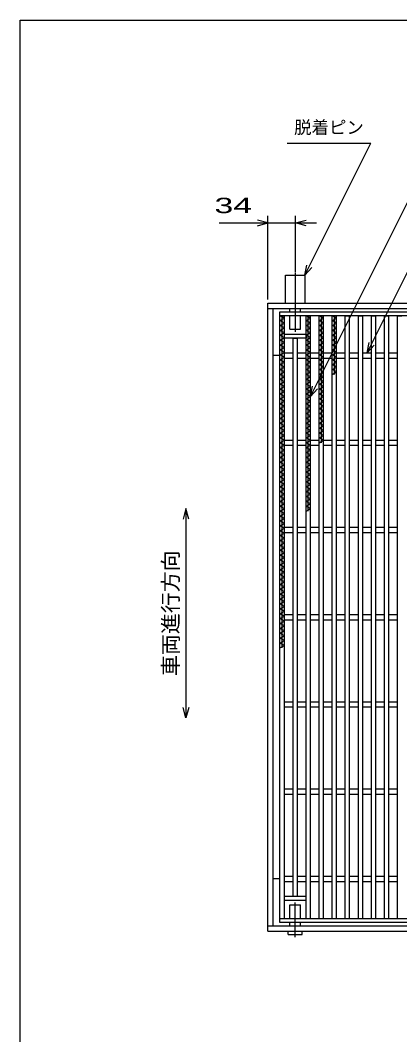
# Model space of a CAD drawing. Units: millimetres, scale not verified. Extents: x -1456 to 1389, y -1026 to 839.
# Drawn here: x -1379 to -944, y -324 to 839 of the extents above; entities that cross this region are included whole.
import ezdxf
from ezdxf.enums import TextEntityAlignment as Align

# ---------------------------------------------------------------- set-up
doc = ezdxf.new("R2010")
doc.units = ezdxf.units.MM
doc.header["$LTSCALE"] = 8
doc.linetypes.add('LONG_DASHED_DOTTED', pattern=[15.25, 12, -1.5, 0.25, -1.5])
for name, color, linetype, lineweight in [('0_2', 150, 'Continuous', 25), ('16', 3, 'Continuous', 25), ('19', 6, 'Continuous', 25), ('22', 4, 'Continuous', 25)]:
    doc.layers.add(name, color=color, linetype=linetype, lineweight=lineweight)
doc.styles.add('ベクトル', font='')
doc.styles.get('ベクトル').set_extended_font_data('ベクトル')

msp = doc.modelspace()

# ---------------------------------------------------------------- linework, layer by layer
at = {"layer": '0_2'}
for p, q in [((-1379.2, -921.2), (-1379.2, 838.8)), ((-1379.2, 838.8), (1388.8, 838.8))]:
    msp.add_line(p, q, dxfattribs=at)
at = {"layer": '16'}
for p, q in [((-1081, 504.514), (-386, 504.514)), ((-1081, 500.014), (-1081, 504.514)), ((-386, 500.014), (-1081, 500.014)), ((-1081, -190.986), (-1081, 500.014)), ((-1081, 500.014), (-1076, 500.014)), ((-1076, 497.214), (-1081, 500.014)), ((-1081, 494.414), (-1076, 497.214)), ((-1076, 491.614), (-1081, 494.414)), ((-1081, 488.814), (-1076, 491.614)), ((-1076, 486.014), (-1081, 488.814)), ((-1078.5, 119.214), (-1078.5, 500.014)), ((-1076, -190.986), (-1076, 500.014)), ((-1051, -190.986), (-1051, 500.014)), ((-1051, 500.014), (-1046, 500.014)), ((-1046, 497.214), (-1051, 500.014)), ((-1051, 494.414), (-1046, 497.214)), ((-1046, 491.614), (-1051, 494.414)), ((-1051, 488.814), (-1046, 491.614)), ((-1046, 486.014), (-1051, 488.814)), ((-1048.5, 276.014), (-1048.5, 500.014)), ((-1046, -190.986), (-1046, 500.014)), ((-1036, -190.986), (-1036, 500.014)), ((-1036, 500.014), (-1031, 500.014)), ((-1031, 497.214), (-1036, 500.014)), ((-1036, 494.414), (-1031, 497.214)), ((-1031, 491.614), (-1036, 494.414)), ((-1036, 488.814), (-1031, 491.614)), ((-1031, 486.014), (-1036, 488.814)), ((-1033.5, 354.414), (-1033.5, 500.014)), ((-1031, -190.986), (-1031, 500.014)), ((-1021, -190.986), (-1021, 500.014)), ((-1021, 500.014), (-1016, 500.014)), ((-1016, 497.214), (-1021, 500.014)), ((-1021, 494.414), (-1016, 497.214)), ((-1016, 491.614), (-1021, 494.414)), ((-1021, 488.814), (-1016, 491.614)), ((-1016, 486.014), (-1021, 488.814)), ((-1018.5, 432.814), (-1018.5, 500.014)), ((-1016, -190.986), (-1016, 500.014)), ((-1006, -190.986), (-1006, 500.014)), ((-1006, 500.014), (-1001, 500.014)), ((-1001, -190.986), (-1001, 500.014)), ((-991, -190.986), (-991, 500.014)), ((-991, 500.014), (-986, 500.014)), ((-986, -190.986), (-986, 500.014)), ((-976, -190.986), (-976, 500.014)), ((-976, 500.014), (-971, 500.014)), ((-971, -190.986), (-971, 500.014)), ((-961, -190.986), (-961, 500.014)), ((-961, 500.014), (-956, 500.014)), ((-956, -190.986), (-956, 500.014)), ((-946, -190.986), (-946, 500.014)), ((-946, 500.014), (-941, 500.014)), ((-1081, 483.214), (-1076, 486.014)), ((-1076, 480.414), (-1081, 483.214)), ((-1081, 477.614), (-1076, 480.414)), ((-1076, 474.814), (-1081, 477.614)), ((-1076, 479.014), (-1051, 479.014)), ((-1076, 474.514), (-1076, 479.014)), ((-1051, 483.214), (-1046, 486.014)), ((-1046, 480.414), (-1051, 483.214)), ((-1051, 477.614), (-1046, 480.414)), ((-1051, 479.014), (-1051, 474.514)), ((-1046, 474.814), (-1051, 477.614)), ((-1036, 483.214), (-1031, 486.014)), ((-1031, 480.414), (-1036, 483.214)), ((-1036, 477.614), (-1031, 480.414)), ((-1031, 474.814), (-1036, 477.614)), ((-1021, 483.214), (-1016, 486.014)), ((-1016, 480.414), (-1021, 483.214)), ((-1021, 477.614), (-1016, 480.414)), ((-1016, 474.814), (-1021, 477.614)), ((-1081, 472.014), (-1076, 474.814)), ((-1076, 469.214), (-1081, 472.014)), ((-1081, 466.414), (-1076, 469.214)), ((-1076, 463.614), (-1081, 466.414)), ((-1051, 474.514), (-1076, 474.514)), ((-1066, -165.486), (-1066, 474.514)), ((-1066, 474.514), (-1061, 474.514)), ((-1061, -165.486), (-1061, 474.514)), ((-1051, 472.014), (-1046, 474.814)), ((-1046, 469.214), (-1051, 472.014)), ((-1051, 466.414), (-1046, 469.214)), ((-1046, 463.614), (-1051, 466.414)), ((-1036, 472.014), (-1031, 474.814)), ((-1031, 469.214), (-1036, 472.014)), ((-1036, 466.414), (-1031, 469.214)), ((-1031, 463.614), (-1036, 466.414)), ((-1021, 472.014), (-1016, 474.814)), ((-1016, 469.214), (-1021, 472.014)), ((-1021, 466.414), (-1016, 469.214)), ((-1016, 463.614), (-1021, 466.414)), ((-1081, 460.814), (-1076, 463.614)), ((-1076, 458.014), (-1081, 460.814)), ((-1081, 455.214), (-1076, 458.014)), ((-1076, 452.414), (-1081, 455.214)), ((-1076, 457.514), (-1066, 457.514)), ((-1061, 457.514), (-1051, 457.514)), ((-1051, 460.814), (-1046, 463.614)), ((-1046, 458.014), (-1051, 460.814)), ((-1051, 455.214), (-1046, 458.014)), ((-1046, 452.414), (-1051, 455.214)), ((-1046, 457.514), (-1036, 457.514)), ((-1036, 460.814), (-1031, 463.614)), ((-1031, 458.014), (-1036, 460.814)), ((-1036, 455.214), (-1031, 458.014)), ((-1031, 452.414), (-1036, 455.214)), ((-1031, 457.514), (-1021, 457.514)), ((-1021, 460.814), (-1016, 463.614)), ((-1016, 458.014), (-1021, 460.814)), ((-1021, 455.214), (-1016, 458.014)), ((-1016, 452.414), (-1021, 455.214)), ((-1016, 457.514), (-1006, 457.514)), ((-1001, 457.514), (-991, 457.514)), ((-986, 457.514), (-976, 457.514)), ((-971, 457.514), (-961, 457.514)), ((-956, 457.514), (-946, 457.514)), ((-1081, 449.614), (-1076, 452.414)), ((-1076, 446.814), (-1081, 449.614)), ((-1081, 444.014), (-1076, 446.814)), ((-1076, 441.214), (-1081, 444.014)), ((-1076, 451.514), (-1066, 451.514)), ((-1061, 451.514), (-1051, 451.514)), ((-1051, 449.614), (-1046, 452.414)), ((-1046, 446.814), (-1051, 449.614)), ((-1051, 444.014), (-1046, 446.814)), ((-1046, 441.214), (-1051, 444.014)), ((-1046, 451.514), (-1036, 451.514)), ((-1036, 449.614), (-1031, 452.414)), ((-1031, 446.814), (-1036, 449.614)), ((-1036, 444.014), (-1031, 446.814)), ((-1031, 441.214), (-1036, 444.014)), ((-1031, 451.514), (-1021, 451.514)), ((-1021, 449.614), (-1016, 452.414)), ((-1016, 446.814), (-1021, 449.614)), ((-1021, 444.014), (-1016, 446.814)), ((-1016, 441.214), (-1021, 444.014)), ((-1016, 451.514), (-1006, 451.514)), ((-1001, 451.514), (-991, 451.514)), ((-986, 451.514), (-976, 451.514)), ((-971, 451.514), (-961, 451.514)), ((-956, 451.514), (-946, 451.514)), ((-1081, 438.414), (-1076, 441.214)), ((-1076, 435.614), (-1081, 438.414)), ((-1081, 432.814), (-1076, 435.614)), ((-1076, 430.014), (-1081, 432.814)), ((-1051, 438.414), (-1046, 441.214)), ((-1046, 435.614), (-1051, 438.414)), ((-1051, 432.814), (-1046, 435.614)), ((-1046, 430.014), (-1051, 432.814)), ((-1036, 438.414), (-1031, 441.214)), ((-1031, 435.614), (-1036, 438.414)), ((-1036, 432.814), (-1031, 435.614)), ((-1031, 430.014), (-1036, 432.814)), ((-1021, 438.414), (-1016, 441.214)), ((-1016, 435.614), (-1021, 438.414)), ((-1021, 432.814), (-1016, 435.614)), ((-1081, 427.214), (-1076, 430.014)), ((-1076, 424.414), (-1081, 427.214)), ((-1081, 421.614), (-1076, 424.414)), ((-1076, 418.814), (-1081, 421.614)), ((-1081, 416.014), (-1076, 418.814)), ((-1051, 427.214), (-1046, 430.014)), ((-1046, 424.414), (-1051, 427.214)), ((-1051, 421.614), (-1046, 424.414)), ((-1046, 418.814), (-1051, 421.614)), ((-1051, 416.014), (-1046, 418.814)), ((-1036, 427.214), (-1031, 430.014)), ((-1031, 424.414), (-1036, 427.214)), ((-1036, 421.614), (-1031, 424.414)), ((-1031, 418.814), (-1036, 421.614)), ((-1036, 416.014), (-1031, 418.814)), ((-1076, 413.214), (-1081, 416.014)), ((-1081, 410.414), (-1076, 413.214)), ((-1076, 407.614), (-1081, 410.414)), ((-1081, 404.814), (-1076, 407.614)), ((-1046, 413.214), (-1051, 416.014)), ((-1051, 410.414), (-1046, 413.214)), ((-1046, 407.614), (-1051, 410.414)), ((-1051, 404.814), (-1046, 407.614)), ((-1031, 413.214), (-1036, 416.014)), ((-1036, 410.414), (-1031, 413.214)), ((-1031, 407.614), (-1036, 410.414)), ((-1036, 404.814), (-1031, 407.614)), ((-1076, 402.014), (-1081, 404.814)), ((-1081, 399.214), (-1076, 402.014)), ((-1076, 396.414), (-1081, 399.214)), ((-1081, 393.614), (-1076, 396.414)), ((-1046, 402.014), (-1051, 404.814)), ((-1051, 399.214), (-1046, 402.014)), ((-1046, 396.414), (-1051, 399.214)), ((-1051, 393.614), (-1046, 396.414)), ((-1031, 402.014), (-1036, 404.814)), ((-1036, 399.214), (-1031, 402.014)), ((-1031, 396.414), (-1036, 399.214)), ((-1036, 393.614), (-1031, 396.414)), ((-1076, 390.814), (-1081, 393.614)), ((-1081, 388.014), (-1076, 390.814)), ((-1076, 385.214), (-1081, 388.014)), ((-1081, 382.414), (-1076, 385.214)), ((-1046, 390.814), (-1051, 393.614)), ((-1051, 388.014), (-1046, 390.814)), ((-1046, 385.214), (-1051, 388.014)), ((-1051, 382.414), (-1046, 385.214)), ((-1031, 390.814), (-1036, 393.614)), ((-1036, 388.014), (-1031, 390.814)), ((-1031, 385.214), (-1036, 388.014)), ((-1036, 382.414), (-1031, 385.214)), ((-1076, 379.614), (-1081, 382.414)), ((-1081, 376.814), (-1076, 379.614)), ((-1076, 374.014), (-1081, 376.814)), ((-1081, 371.214), (-1076, 374.014)), ((-1046, 379.614), (-1051, 382.414)), ((-1051, 376.814), (-1046, 379.614)), ((-1046, 374.014), (-1051, 376.814)), ((-1051, 371.214), (-1046, 374.014)), ((-1031, 379.614), (-1036, 382.414)), ((-1036, 376.814), (-1031, 379.614)), ((-1031, 374.014), (-1036, 376.814)), ((-1036, 371.214), (-1031, 374.014)), ((-1076, 368.414), (-1081, 371.214)), ((-1081, 365.614), (-1076, 368.414)), ((-1076, 362.814), (-1081, 365.614)), ((-1081, 360.014), (-1076, 362.814)), ((-1046, 368.414), (-1051, 371.214)), ((-1051, 365.614), (-1046, 368.414)), ((-1046, 362.814), (-1051, 365.614)), ((-1051, 360.014), (-1046, 362.814)), ((-1031, 368.414), (-1036, 371.214)), ((-1036, 365.614), (-1031, 368.414)), ((-1031, 362.814), (-1036, 365.614)), ((-1036, 360.014), (-1031, 362.814)), ((-1076, 357.214), (-1081, 360.014)), ((-1081, 354.414), (-1076, 357.214)), ((-1076, 351.614), (-1081, 354.414)), ((-1081, 348.814), (-1076, 351.614)), ((-1076, 357.514), (-1066, 357.514)), ((-1076, 351.514), (-1066, 351.514)), ((-1061, 357.514), (-1051, 357.514)), ((-1061, 351.514), (-1051, 351.514)), ((-1046, 357.214), (-1051, 360.014)), ((-1051, 354.414), (-1046, 357.214)), ((-1046, 351.614), (-1051, 354.414)), ((-1051, 348.814), (-1046, 351.614)), ((-1046, 357.514), (-1036, 357.514)), ((-1046, 351.514), (-1036, 351.514)), ((-1031, 357.214), (-1036, 360.014)), ((-1036, 354.414), (-1031, 357.214)), ((-1031, 357.514), (-1021, 357.514)), ((-1031, 351.514), (-1021, 351.514)), ((-1016, 357.514), (-1006, 357.514)), ((-1016, 351.514), (-1006, 351.514)), ((-1001, 357.514), (-991, 357.514)), ((-1001, 351.514), (-991, 351.514)), ((-986, 357.514), (-976, 357.514)), ((-986, 351.514), (-976, 351.514)), ((-971, 357.514), (-961, 357.514)), ((-971, 351.514), (-961, 351.514)), ((-956, 357.514), (-946, 357.514)), ((-956, 351.514), (-946, 351.514)), ((-1076, 346.014), (-1081, 348.814)), ((-1081, 343.214), (-1076, 346.014)), ((-1076, 340.414), (-1081, 343.214)), ((-1081, 337.614), (-1076, 340.414)), ((-1076, 334.814), (-1081, 337.614)), ((-1046, 346.014), (-1051, 348.814)), ((-1051, 343.214), (-1046, 346.014)), ((-1046, 340.414), (-1051, 343.214)), ((-1051, 337.614), (-1046, 340.414)), ((-1046, 334.814), (-1051, 337.614)), ((-1081, 332.014), (-1076, 334.814)), ((-1076, 329.214), (-1081, 332.014)), ((-1081, 326.414), (-1076, 329.214)), ((-1076, 323.614), (-1081, 326.414)), ((-1051, 332.014), (-1046, 334.814)), ((-1046, 329.214), (-1051, 332.014)), ((-1051, 326.414), (-1046, 329.214)), ((-1046, 323.614), (-1051, 326.414)), ((-1081, 320.814), (-1076, 323.614)), ((-1076, 318.014), (-1081, 320.814)), ((-1081, 315.214), (-1076, 318.014)), ((-1076, 312.414), (-1081, 315.214)), ((-1051, 320.814), (-1046, 323.614)), ((-1046, 318.014), (-1051, 320.814)), ((-1051, 315.214), (-1046, 318.014)), ((-1046, 312.414), (-1051, 315.214)), ((-1081, 309.614), (-1076, 312.414)), ((-1076, 306.814), (-1081, 309.614)), ((-1081, 304.014), (-1076, 306.814)), ((-1076, 301.214), (-1081, 304.014)), ((-1051, 309.614), (-1046, 312.414)), ((-1046, 306.814), (-1051, 309.614)), ((-1051, 304.014), (-1046, 306.814)), ((-1046, 301.214), (-1051, 304.014)), ((-1081, 298.414), (-1076, 301.214)), ((-1076, 295.614), (-1081, 298.414)), ((-1081, 292.814), (-1076, 295.614)), ((-1076, 290.014), (-1081, 292.814)), ((-1051, 298.414), (-1046, 301.214)), ((-1046, 295.614), (-1051, 298.414)), ((-1051, 292.814), (-1046, 295.614)), ((-1046, 290.014), (-1051, 292.814)), ((-1081, 287.214), (-1076, 290.014)), ((-1076, 284.414), (-1081, 287.214)), ((-1081, 281.614), (-1076, 284.414)), ((-1076, 278.814), (-1081, 281.614)), ((-1051, 287.214), (-1046, 290.014)), ((-1046, 284.414), (-1051, 287.214)), ((-1051, 281.614), (-1046, 284.414)), ((-1046, 278.814), (-1051, 281.614)), ((-1081, 276.014), (-1076, 278.814)), ((-1076, 273.214), (-1081, 276.014)), ((-1081, 270.414), (-1076, 273.214)), ((-1076, 267.614), (-1081, 270.414)), ((-1081, 264.814), (-1076, 267.614)), ((-1051, 276.014), (-1046, 278.814)), ((-1076, 262.014), (-1081, 264.814)), ((-1081, 259.214), (-1076, 262.014)), ((-1076, 256.414), (-1081, 259.214)), ((-1081, 253.614), (-1076, 256.414)), ((-1076, 257.514), (-1066, 257.514)), ((-1061, 257.514), (-1051, 257.514)), ((-1046, 257.514), (-1036, 257.514)), ((-1031, 257.514), (-1021, 257.514)), ((-1016, 257.514), (-1006, 257.514)), ((-1001, 257.514), (-991, 257.514)), ((-986, 257.514), (-976, 257.514)), ((-971, 257.514), (-961, 257.514)), ((-956, 257.514), (-946, 257.514)), ((-1076, 250.814), (-1081, 253.614)), ((-1081, 248.014), (-1076, 250.814)), ((-1076, 245.214), (-1081, 248.014)), ((-1081, 242.414), (-1076, 245.214)), ((-1076, 251.514), (-1066, 251.514)), ((-1061, 251.514), (-1051, 251.514)), ((-1046, 251.514), (-1036, 251.514)), ((-1031, 251.514), (-1021, 251.514)), ((-1016, 251.514), (-1006, 251.514)), ((-1001, 251.514), (-991, 251.514)), ((-986, 251.514), (-976, 251.514)), ((-971, 251.514), (-961, 251.514)), ((-956, 251.514), (-946, 251.514)), ((-1076, 239.614), (-1081, 242.414)), ((-1081, 236.814), (-1076, 239.614)), ((-1076, 234.014), (-1081, 236.814)), ((-1081, 231.214), (-1076, 234.014)), ((-1076, 228.414), (-1081, 231.214)), ((-1081, 225.614), (-1076, 228.414)), ((-1076, 222.814), (-1081, 225.614)), ((-1081, 220.014), (-1076, 222.814)), ((-1076, 217.214), (-1081, 220.014)), ((-1081, 214.414), (-1076, 217.214)), ((-1076, 211.614), (-1081, 214.414)), ((-1081, 208.814), (-1076, 211.614)), ((-1076, 206.014), (-1081, 208.814)), ((-1081, 203.214), (-1076, 206.014)), ((-1076, 200.414), (-1081, 203.214)), ((-1081, 197.614), (-1076, 200.414)), ((-1076, 194.814), (-1081, 197.614)), ((-1081, 192.014), (-1076, 194.814)), ((-1076, 189.214), (-1081, 192.014)), ((-1081, 186.414), (-1076, 189.214)), ((-1076, 183.614), (-1081, 186.414)), ((-1081, 180.814), (-1076, 183.614)), ((-1076, 178.014), (-1081, 180.814)), ((-1081, 175.214), (-1076, 178.014)), ((-1076, 172.414), (-1081, 175.214)), ((-1081, 169.614), (-1076, 172.414)), ((-1076, 166.814), (-1081, 169.614)), ((-1081, 164.014), (-1076, 166.814)), ((-1076, 161.214), (-1081, 164.014)), ((-1081, 158.414), (-1076, 161.214)), ((-1076, 155.614), (-1081, 158.414)), ((-1081, 152.814), (-1076, 155.614)), ((-1076, 150.014), (-1081, 152.814)), ((-1076, 157.514), (-1066, 157.514)), ((-1076, 151.514), (-1066, 151.514)), ((-1061, 157.514), (-1051, 157.514)), ((-1061, 151.514), (-1051, 151.514)), ((-1046, 157.514), (-1036, 157.514)), ((-1046, 151.514), (-1036, 151.514)), ((-1031, 157.514), (-1021, 157.514)), ((-1031, 151.514), (-1021, 151.514)), ((-1016, 157.514), (-1006, 157.514)), ((-1016, 151.514), (-1006, 151.514)), ((-1001, 157.514), (-991, 157.514)), ((-1001, 151.514), (-991, 151.514)), ((-986, 157.514), (-976, 157.514)), ((-986, 151.514), (-976, 151.514)), ((-971, 157.514), (-961, 157.514)), ((-971, 151.514), (-961, 151.514)), ((-956, 157.514), (-946, 157.514)), ((-956, 151.514), (-946, 151.514)), ((-1081, 147.214), (-1076, 150.014)), ((-1076, 144.414), (-1081, 147.214)), ((-1081, 141.614), (-1076, 144.414)), ((-1076, 138.814), (-1081, 141.614)), ((-1081, 136.014), (-1076, 138.814)), ((-1076, 133.214), (-1081, 136.014)), ((-1081, 130.414), (-1076, 133.214)), ((-1076, 127.614), (-1081, 130.414)), ((-1081, 124.814), (-1076, 127.614)), ((-1076, 122.014), (-1081, 124.814)), ((-1081, 119.214), (-1076, 122.014)), ((-1076, 57.514), (-1066, 57.514)), ((-1076, 51.514), (-1066, 51.514)), ((-1061, 57.514), (-1051, 57.514)), ((-1061, 51.514), (-1051, 51.514)), ((-1046, 57.514), (-1036, 57.514)), ((-1046, 51.514), (-1036, 51.514)), ((-1031, 57.514), (-1021, 57.514)), ((-1031, 51.514), (-1021, 51.514)), ((-1016, 57.514), (-1006, 57.514)), ((-1016, 51.514), (-1006, 51.514)), ((-1001, 57.514), (-991, 57.514)), ((-1001, 51.514), (-991, 51.514)), ((-986, 57.514), (-976, 57.514)), ((-986, 51.514), (-976, 51.514)), ((-971, 57.514), (-961, 57.514)), ((-971, 51.514), (-961, 51.514)), ((-956, 57.514), (-946, 57.514)), ((-956, 51.514), (-946, 51.514)), ((-1076, -42.486), (-1066, -42.486)), ((-1061, -42.486), (-1051, -42.486)), ((-1046, -42.486), (-1036, -42.486)), ((-1031, -42.486), (-1021, -42.486)), ((-1016, -42.486), (-1006, -42.486)), ((-1001, -42.486), (-991, -42.486)), ((-986, -42.486), (-976, -42.486)), ((-971, -42.486), (-961, -42.486)), ((-956, -42.486), (-946, -42.486)), ((-1076, -48.486), (-1066, -48.486)), ((-1061, -48.486), (-1051, -48.486)), ((-1046, -48.486), (-1036, -48.486)), ((-1031, -48.486), (-1021, -48.486)), ((-1016, -48.486), (-1006, -48.486)), ((-1001, -48.486), (-991, -48.486)), ((-986, -48.486), (-976, -48.486)), ((-971, -48.486), (-961, -48.486)), ((-956, -48.486), (-946, -48.486)), ((-1076, -142.486), (-1066, -142.486)), ((-1076, -148.486), (-1066, -148.486)), ((-1061, -142.486), (-1051, -142.486)), ((-1061, -148.486), (-1051, -148.486)), ((-1046, -142.486), (-1036, -142.486)), ((-1046, -148.486), (-1036, -148.486)), ((-1031, -142.486), (-1021, -142.486)), ((-1031, -148.486), (-1021, -148.486)), ((-1016, -142.486), (-1006, -142.486)), ((-1016, -148.486), (-1006, -148.486)), ((-1001, -142.486), (-991, -142.486)), ((-1001, -148.486), (-991, -148.486)), ((-986, -142.486), (-976, -142.486)), ((-986, -148.486), (-976, -148.486)), ((-971, -142.486), (-961, -142.486)), ((-971, -148.486), (-961, -148.486)), ((-956, -142.486), (-946, -142.486)), ((-956, -148.486), (-946, -148.486)), ((-1076, -165.486), (-1051, -165.486)), ((-1076, -169.986), (-1076, -165.486)), ((-1076, -169.986), (-1051, -169.986)), ((-1066, -165.486), (-1061, -165.486)), ((-1051, -169.986), (-1051, -165.486)), ((-1081, -190.986), (-386, -190.986)), ((-1081, -195.486), (-1081, -190.986)), ((-1081, -190.986), (-1076, -190.986)), ((-386, -195.486), (-1081, -195.486)), ((-1051, -190.986), (-1046, -190.986)), ((-1036, -190.986), (-1031, -190.986)), ((-1021, -190.986), (-1016, -190.986)), ((-1006, -190.986), (-1001, -190.986)), ((-991, -190.986), (-986, -190.986)), ((-976, -190.986), (-971, -190.986)), ((-961, -190.986), (-956, -190.986)), ((-946, -190.986), (-941, -190.986))]:
    msp.add_line(p, q, dxfattribs=at)
at = {"layer": '19', "linetype": 'LONG_DASHED_DOTTED'}
for p, q in [((-1063.5, 549.514), (-1063.5, 481.514)), ((-1063.5, -212.486), (-1063.5, -172.486))]:
    msp.add_line(p, q, dxfattribs=at)
at = {"layer": '19'}
for p, q in [((-1074.5, 514.514), (-1074.5, 546.514)), ((-1074.5, 546.514), (-1052.5, 546.514)), ((-1052.5, 546.514), (-1052.5, 514.514)), ((-1095, 514.514), (-372, 514.514)), ((-1095, -205.486), (-1095, 514.514)), ((-1095, 508.514), (-372, 508.514)), ((-1089, -199.486), (-1089, 508.514)), ((-1069.5, 504.514), (-1069.5, 508.514)), ((-1057.5, 504.514), (-1057.5, 508.514)), ((-1069.5, 484.514), (-1069.5, 500.014)), ((-1057.5, 484.514), (-1057.5, 500.014)), ((-1069.5, 484.514), (-1057.5, 484.514)), ((-1081, 454.514), (-1089, 454.514)), ((-1081, -145.486), (-1089, -145.486)), ((-1069.5, -190.986), (-1069.5, -175.486)), ((-1069.5, -175.486), (-1057.5, -175.486)), ((-1057.5, -190.986), (-1057.5, -175.486)), ((-1069.5, -199.486), (-1069.5, -195.486)), ((-1057.5, -199.486), (-1057.5, -195.486)), ((-1095, -199.486), (-372, -199.486)), ((-1095, -205.486), (-372, -205.486)), ((-1071.5, -209.486), (-1071.5, -205.486)), ((-1055.5, -209.486), (-1055.5, -205.486)), ((-1071.5, -209.486), (-1055.5, -209.486))]:
    msp.add_line(p, q, dxfattribs=at)
at = {"layer": '22'}
for p, q in [((-1046, 407.514), (-883.25, 733.014)), ((-1072.75, 698.014), (-976.75, 698.014)), ((-1052.5, 546.514), (-976.75, 698.014)), ((-981, 457.514), (-860.75, 698.014)), ((-1151, 606.514), (-1095, 606.514)), ((-1095, 606.514), (-1107, 609.714)), ((-1107, 603.314), (-1095, 606.514)), ((-1095, 518.514), (-1095, 614.514)), ((-1095, 606.514), (-1063, 606.514)), ((-1063, 550.518), (-1063, 614.514)), ((-1063, 606.514), (-1051, 609.714)), ((-1051, 603.314), (-1063, 606.514)), ((-1063, 606.514), (-1039, 606.514)), ((-1052.5, 546.514), (-1050.1, 558.194)), ((-1052.5, 546.514), (-1044.5, 555.314)), ((-981, 457.514), (-978.6, 469.194)), ((-981, 457.514), (-973, 466.314)), ((-1046, 407.514), (-1043.6, 419.194)), ((-1046, 407.514), (-1038, 416.314)), ((-1189, 279.014), (-1192.2, 267.014)), ((-1185.8, 267.014), (-1189, 279.014)), ((-1189, 279.014), (-1189, 39.014)), ((-1189, 39.014), (-1192.2, 51.014)), ((-1185.8, 51.014), (-1189, 39.014))]:
    msp.add_line(p, q, dxfattribs=at)

# ---------------------------------------------------------------- texts
at = {"layer": '22', "color": 2, "style": 'ベクトル'}
msp.add_text('脱着ピン', height=14.66, dxfattribs=at).set_placement((-1064.75, 716.014), align=Align.MIDDLE_LEFT)
at = {"layer": '22', "color": 2, "style": 'ベクトル', "width": 1.65}
msp.add_text(' 34 ', height=17.6, dxfattribs=at).set_placement((-1167, 626.514), align=Align.MIDDLE_LEFT)
at = {"layer": '22', "color": 2, "style": 'ベクトル'}
msp.add_text('車両進行方向', height=17.6, rotation=90, dxfattribs=at).set_placement((-1206.6, 87.014), align=Align.MIDDLE_LEFT)

doc.saveas('drawing.dxf')
